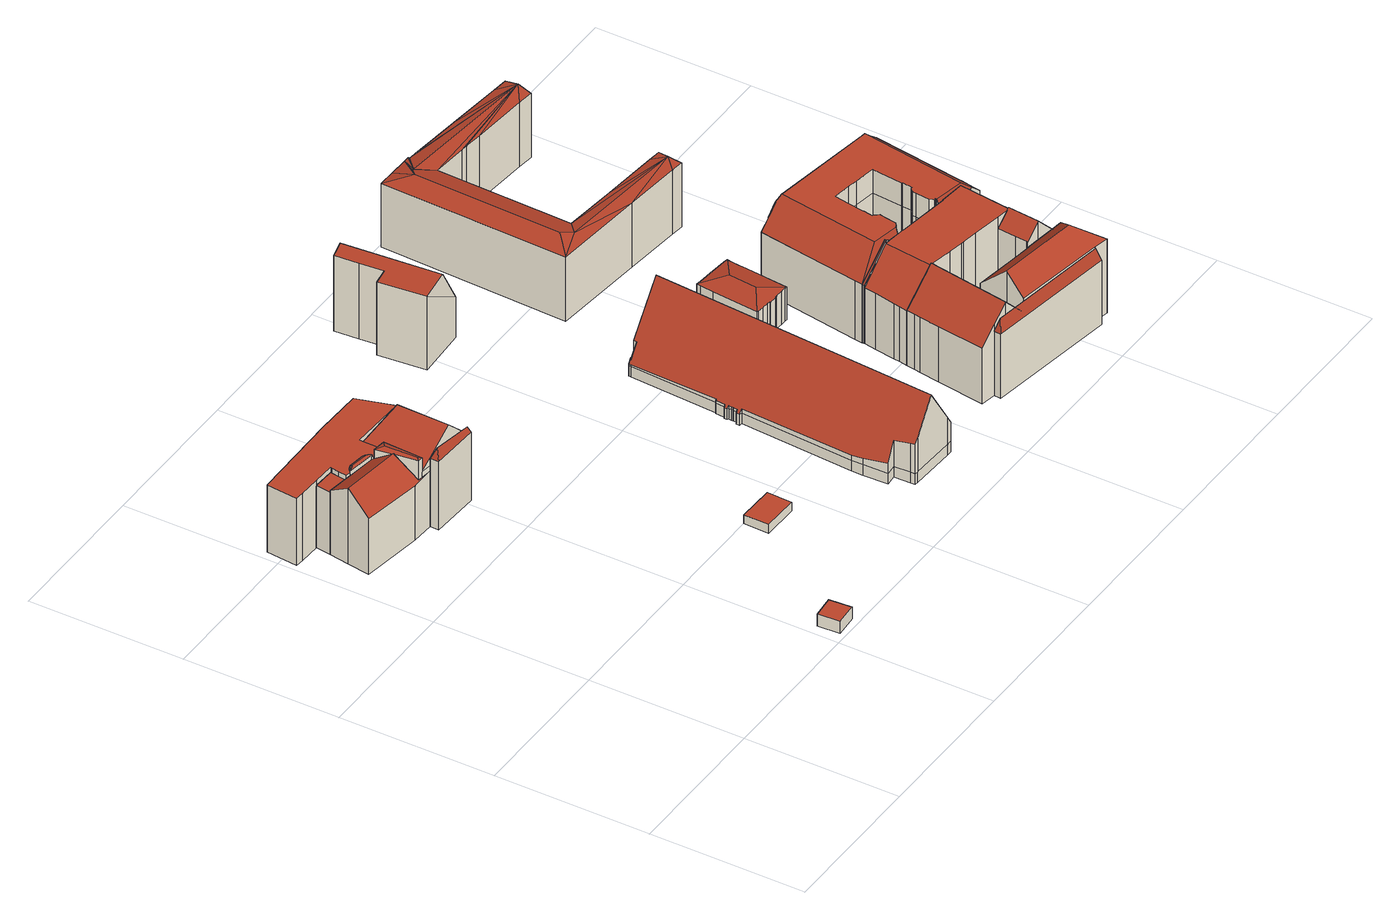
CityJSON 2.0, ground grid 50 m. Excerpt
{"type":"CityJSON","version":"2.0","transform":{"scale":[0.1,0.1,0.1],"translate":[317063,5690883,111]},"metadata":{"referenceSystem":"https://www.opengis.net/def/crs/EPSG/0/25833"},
"CityObjects":{
"building1":{"type":"Building","attributes":{"Dachtyp_tdc":"tdcPolyFlatRoof","Gemeindeschluessel":14713000,"Dachneigung":0,"QualitaetDacherkennung":80,"Geometrietyp2DReferenz":"3000","function":"31001_9998","roofType":"1000","measuredHeight":4.17},"geometry":[{"type":"MultiSurface","lod":"2","boundaries":[[[0,1,2,3]],[[1,4,5,2]],[[4,6,7,5]],[[6,0,3,7]],[[6,4,1,0]],[[3,2,5,7]]],"semantics":{"surfaces":[{"type":"WallSurface"},{"type":"RoofSurface"},{"type":"GroundSurface"}],"values":[0,0,0,0,1,2]}}]},
"building2":{"type":"Building","attributes":{"name":"Sprin-D","Gemeindeschluessel":14713000,"Geometrietyp2DReferenz":"3000","function":"31001_3010","roofType":"9999"},"children":["building2-1","building2-2","building2-3","building2-4","building2-5","building2-6"]},
"building2-1":{"type":"BuildingPart","attributes":{"Dachtyp_tdc":"tdcFreeFormRoof","Dachneigung":69.11,"QualitaetDacherkennung":10,"Geometrietyp2DReferenz":"3000","roofType":"5000","measuredHeight":27.16},"parents":["building2"],"geometry":[{"type":"MultiSurface","lod":"2","boundaries":[[[8,9,10,11,12,13]],[[9,14,15,10]],[[14,16,17,18,15]],[[19,16,14]],[[20,19,14,9]],[[20,9,8]],[[19,20,8,21,16]],[[11,10,15,18]],[[13,21,8]],[[12,11,18,17]],[[13,12,17,16,21]]],"semantics":{"surfaces":[{"type":"WallSurface"},{"type":"RoofSurface"},{"type":"GroundSurface"},{"type":"ClosureSurface"}],"values":[0,0,0,1,1,1,1,2,0,3,3]}}]},
"building2-2":{"type":"BuildingPart","attributes":{"Dachtyp_tdc":"tdcFreeFormRoof","Dachneigung":27.42,"QualitaetDacherkennung":13,"Geometrietyp2DReferenz":"3000","roofType":"5000","measuredHeight":24.24},"parents":["building2"],"geometry":[{"type":"MultiSurface","lod":"2","boundaries":[[[22,23,24,25,26]],[[23,27,28,24]],[[27,29,30,28]],[[29,31,32,30]],[[31,33,34,32]],[[33,35,36,34]],[[35,37,38,39,36]],[[40,37,35]],[[41,40,35,33]],[[42,41,33,31]],[[43,42,31,29]],[[44,43,29,27]],[[45,44,27,23]],[[45,23,22]],[[40,41,42,43,44,45,22,37]],[[25,24,28,30,32,34,36,39]],[[26,38,37,22]],[[26,25,39,38]]],"semantics":{"surfaces":[{"type":"WallSurface"},{"type":"RoofSurface"},{"type":"GroundSurface"},{"type":"ClosureSurface"}],"values":[0,0,0,0,0,0,0,1,1,1,1,1,1,1,1,2,0,3]}}]},
"building2-3":{"type":"BuildingPart","attributes":{"Dachtyp_tdc":"tdcHipAndGableRoof","Dachneigung":38.67,"QualitaetDacherkennung":44,"Geometrietyp2DReferenz":"3000","roofType":"5000","measuredHeight":30.46},"parents":["building2"],"geometry":[{"type":"MultiSurface","lod":"2","boundaries":[[[46,47,48,49]],[[47,50,51,48]],[[50,12,11,51]],[[52,53,54]],[[53,55,56,57,58,54]],[[13,52,54,58,21]],[[50,52,13,12]],[[17,16,57,56]],[[46,55,53,47]],[[47,53,52,50]],[[49,48,51,11,18,59]],[[18,11,12,17,60]],[[61,60,17,56]],[[61,59,18,60]],[[49,59,61,56,46]],[[21,58,57,16]],[[12,13,21,16,17]],[[55,46,56]]],"semantics":{"surfaces":[{"type":"WallSurface"},{"type":"RoofSurface"},{"type":"GroundSurface"},{"type":"ClosureSurface"}],"values":[0,0,0,1,1,1,0,0,0,0,2,3,0,3,3,0,3,3]}}]},
"building2-4":{"type":"BuildingPart","attributes":{"Dachtyp_tdc":"tdcFreeFormRoof","Dachneigung":18.08,"QualitaetDacherkennung":16,"Geometrietyp2DReferenz":"3000","roofType":"5000","measuredHeight":26.61},"parents":["building2"],"geometry":[{"type":"MultiSurface","lod":"2","boundaries":[[[62,63,55,46,49,64,65]],[[66,67,68]],[[69,66,68,63]],[[69,63,62]],[[66,69,62,70,71,72,67]],[[64,49,59,73,74]],[[56,55,63,68]],[[56,61,59,49,46]],[[56,46,55]],[[75,61,56,68,67]],[[75,73,59,61]],[[72,75,67]],[[65,70,62]],[[64,74,71,70,65]],[[74,73,75,72,71]]],"semantics":{"surfaces":[{"type":"WallSurface"},{"type":"RoofSurface"},{"type":"GroundSurface"},{"type":"ClosureSurface"}],"values":[0,1,1,1,1,2,0,3,3,0,3,0,0,3,3]}}]},
"building2-5":{"type":"BuildingPart","attributes":{"Dachtyp_tdc":"tdcPolyFlatRoof","Dachneigung":0,"QualitaetDacherkennung":39,"Geometrietyp2DReferenz":"3000","roofType":"1000","measuredHeight":21.65},"parents":["building2"],"geometry":[{"type":"MultiSurface","lod":"2","boundaries":[[[76,77,78,79]],[[77,80,81,78]],[[80,82,83,81]],[[80,77,76,82]],[[83,79,78,81]],[[79,83,82,76]]],"semantics":{"surfaces":[{"type":"WallSurface"},{"type":"RoofSurface"},{"type":"GroundSurface"},{"type":"ClosureSurface"}],"values":[0,0,0,1,2,3]}}]},
"building2-6":{"type":"BuildingPart","attributes":{"Dachtyp_tdc":"tdcGableRoof","Dachneigung":43.77,"QualitaetDacherkennung":35,"Geometrietyp2DReferenz":"3000","roofType":"3100","measuredHeight":26.28},"parents":["building2"],"geometry":[{"type":"MultiSurface","lod":"2","boundaries":[[[38,65,64,39]],[[60,84,85,18]],[[84,86,87,85]],[[86,88,89,87]],[[88,90,76,79,89]],[[91,26,25,83,82]],[[88,86,84,60,61,75,72,92]],[[92,70,65,38,26,91,90,88]],[[25,39,64,74,73,59,18,85,87,89,79,83]],[[39,25,26,38]],[[71,70,92]],[[74,64,65,70,71]],[[72,71,92]],[[74,71,72,75,73]],[[59,73,75,61]],[[18,59,61,60]],[[82,76,90,91]],[[82,83,79,76]]],"semantics":{"surfaces":[{"type":"WallSurface"},{"type":"RoofSurface"},{"type":"GroundSurface"},{"type":"ClosureSurface"}],"values":[0,0,0,0,0,0,1,1,2,3,0,3,0,3,3,3,0,3]}}]},
"building3":{"type":"Building","attributes":{"name":"Barthels Hof","Gemeindeschluessel":14713000,"Dachorientierung":0,"MittlereTraufHoehe":136.49,"ObjektHoehe":23.42,"BodenHoehe":113.07,"Geometrietyp2DReferenz":"3000","BezugspunktDach":"2000","AbsoluteHoehe":136.49,"Dachflaeche":621.56,"function":"31001_2052","measuredHeight":23.42,"storeysAboveGround":8},"geometry":[{"type":"MultiSurface","lod":"2","boundaries":[[[93,94,95,96,97,98,99,100,101,102,103,104,105,106,107,108,109,110,111,112]],[[103,102,113,114]],[[102,101,115,113]],[[101,100,116,115]],[[100,99,117,116]],[[99,98,118,117]],[[98,97,119,118]],[[97,96,120,119]],[[96,95,121,120]],[[95,94,122,121]],[[94,93,123,122]],[[93,112,124,123]],[[112,111,125,124]],[[111,110,126,125]],[[110,109,127,126]],[[109,108,128,127]],[[108,107,129,128]],[[107,106,130,129]],[[106,105,131,130]],[[105,104,132,131]],[[104,103,114,132]],[[124,125,126,127,128,129,130,131,132,114,113,115,116,117,118,119,120,121,122,123]]],"semantics":{"surfaces":[{"type":"RoofSurface"},{"type":"WallSurface"},{"type":"GroundSurface"}],"values":[0,1,1,1,1,1,1,1,1,1,1,1,1,1,1,1,1,1,1,1,1,2]}}]},
"building4":{"type":"Building","attributes":{"Gemeindeschluessel":14713000,"Dachorientierung":0,"MittlereTraufHoehe":116.12,"ObjektHoehe":3,"BodenHoehe":113.12,"Geometrietyp2DReferenz":"3000","BezugspunktDach":"2000","AbsoluteHoehe":116.12,"Dachflaeche":95.61,"function":"31001_9998","measuredHeight":3,"storeysAboveGround":1},"geometry":[{"type":"MultiSurface","lod":"2","boundaries":[[[133,134,135,136]],[[136,135,137,138]],[[135,134,139,137]],[[134,133,140,139]],[[133,136,138,140]],[[138,137,139,140]]],"semantics":{"surfaces":[{"type":"RoofSurface"},{"type":"WallSurface"},{"type":"GroundSurface"}],"values":[0,1,1,1,1,2]}}]},
"building5":{"type":"Building","attributes":{"name":"Altes Rathaus","Dachtyp_tdc":"tdcFreeFormRoof","Gemeindeschluessel":14713000,"Dachneigung":58.37,"QualitaetDacherkennung":41,"Geometrietyp2DReferenz":"3000","function":"31001_3034","roofType":"5000","measuredHeight":26.31},"geometry":[{"type":"MultiSurface","lod":"2","boundaries":[[[141,142,143,144]],[[144,143,145,146]],[[146,145,147,148]],[[148,147,149,150]],[[150,149,151,152]],[[152,151,153,154]],[[154,153,155,156]],[[156,155,157]],[[158,159,160,161]],[[162,159,158]],[[161,160,163,164]],[[164,163,165,166]],[[166,165,167,168]],[[168,167,169,170]],[[170,169,171]],[[172,173,174]],[[174,173,175,176]],[[176,175,177,178]],[[178,177,179,180]],[[180,179,181,182]],[[182,181,183,184]],[[184,183,185,186]],[[186,185,187,188]],[[188,187,189,190]],[[191,192,193,194,195,196,197,198,199,200,201,202,203,204,205,206,207,208,209,210,211,212,213,214,215,216,217,218,219,220,221,222,223,224,225,226,227,228,229,230,231,232,233,234,235,236]],[[237,238,192,191]],[[238,239,193,192]],[[239,240,194,193]],[[240,241,195,194]],[[241,242,196,195]],[[242,243,197,196]],[[243,244,198,197]],[[244,245,199,198]],[[245,246,200,199]],[[246,247,201,200]],[[247,248,202,201]],[[248,249,203,202]],[[249,250,204,203]],[[250,251,205,204]],[[251,252,206,205]],[[252,253,207,206]],[[253,254,208,207]],[[254,255,209,208]],[[255,141,210,209]],[[141,144,211,210]],[[144,146,212,211]],[[146,148,213,212]],[[148,150,214,213]],[[150,152,215,214]],[[152,154,216,215]],[[154,156,217,216]],[[156,157,218,217]],[[157,162,219,218]],[[162,158,220,219]],[[158,161,221,220]],[[161,164,222,221]],[[164,166,223,222]],[[166,168,224,223]],[[168,170,225,224]],[[170,171,226,225]],[[171,172,227,226]],[[172,174,228,227]],[[174,176,229,228]],[[176,178,230,229]],[[178,180,231,230]],[[180,182,232,231]],[[182,184,233,232]],[[184,186,234,233]],[[186,188,235,234]],[[188,190,236,235]],[[190,237,191,236]],[[256,189,187,185,183,181,179,177,175,173,172,171,169,167,165,163,160,159,162,157,155,153,151,149,147,145,143,142,257]],[[258,259,260,261,262,263,264,265,266,267,268,269,270,271,272,273,256,257,274,275,276]],[[253,276,275,254]],[[252,258,276,253]],[[254,275,274,255]],[[255,274,257,142,141]],[[237,273,272,238]],[[190,189,256,273,237]],[[238,272,271,239]],[[239,271,270,240]],[[240,270,269,241]],[[241,269,268,242]],[[242,268,267,243]],[[243,267,266,244]],[[244,266,265,245]],[[245,265,264,246]],[[246,264,263,247]],[[247,263,262,248]],[[248,262,261,249]],[[249,261,260,250]],[[250,260,259,251]],[[251,259,258,252]]],"semantics":{"surfaces":[{"type":"WallSurface"},{"type":"GroundSurface"},{"type":"RoofSurface"}],"values":[0,0,0,0,0,0,0,0,0,0,0,0,0,0,0,0,0,0,0,0,0,0,0,0,1,0,0,0,0,0,0,0,0,0,0,0,0,0,0,0,0,0,0,0,0,0,0,0,0,0,0,0,0,0,0,0,0,0,0,0,0,0,0,0,0,0,0,0,0,0,0,2,2,0,0,0,0,0,0,0,0,0,0,0,0,0,0,0,0,0,0,0,0]}}]},
"building6":{"type":"Building","attributes":{"Dachtyp_tdc":"tdcFreeFormRoof","Gemeindeschluessel":14713000,"Dachneigung":60.55,"QualitaetDacherkennung":30,"Geometrietyp2DReferenz":"3000","function":"31001_9998","roofType":"5000","measuredHeight":27.29},"geometry":[{"type":"MultiSurface","lod":"2","boundaries":[[[277,278,279]],[[280,281,282,283,284,285,286]],[[287,288,281,280]],[[288,289,282,281]],[[289,290,283,282]],[[290,291,284,283]],[[291,278,285,284]],[[278,277,286,285]],[[277,287,280,286]],[[292,287,277,279]],[[290,289,288,292,279,278,291]],[[288,287,292]]],"semantics":{"surfaces":[{"type":"WallSurface"},{"type":"GroundSurface"},{"type":"RoofSurface"}],"values":[0,1,0,0,0,0,0,0,0,2,2,0]}}]},
"building7":{"type":"Building","attributes":{"name":"Alte Handelsbörse","Dachtyp_tdc":"tdcHipRoof","Gemeindeschluessel":14713000,"Dachneigung":10,"QualitaetDacherkennung":76,"Geometrietyp2DReferenz":"3000","function":"31001_3034","roofType":"3200","measuredHeight":12.57},"geometry":[{"type":"MultiSurface","lod":"2","boundaries":[[[293,294,295,296]],[[294,297,298,295]],[[297,299,300,298]],[[299,301,302,300]],[[301,303,304,302]],[[303,305,306,304]],[[305,307,308,306]],[[307,309,310,308]],[[309,311,312,310]],[[311,313,314,312]],[[313,315,316,314]],[[309,307,305,303,301,317]],[[294,293,318,319,320,321,322,323,324,325,326,327,328]],[[301,299,297,294,328,317]],[[327,315,313,311,309,317,328]],[[316,329,330,331,332,333,334,335,336,337,338,296,295,298,300,302,304,306,308,310,312,314]],[[315,327,329,316]],[[327,326,330,329]],[[326,325,331,330]],[[325,324,332,331]],[[324,323,333,332]],[[323,322,334,333]],[[322,321,335,334]],[[321,320,336,335]],[[320,319,337,336]],[[319,318,338,337]],[[318,293,296,338]]],"semantics":{"surfaces":[{"type":"WallSurface"},{"type":"RoofSurface"},{"type":"GroundSurface"}],"values":[0,0,0,0,0,0,0,0,0,0,0,1,1,1,1,2,0,0,0,0,0,0,0,0,0,0,0]}}]},
"building8":{"type":"Building","attributes":{"Gemeindeschluessel":14713000,"Geometrietyp2DReferenz":"3000","function":"31001_2000","roofType":"9999"},"children":["building8-1","building8-2","building8-3","building8-4","building8-5","building8-6"]},
"building8-1":{"type":"BuildingPart","attributes":{"Dachtyp_tdc":"tdcCutGableRoof","Dachneigung":0.237,"QualitaetDacherkennung":40,"Geometrietyp2DReferenz":"3000","roofType":"9999","measuredHeight":29.1},"parents":["building8"],"geometry":[{"type":"MultiSurface","lod":"2","boundaries":[[[339,340,341,342]],[[340,343,344,341]],[[343,345,346,347,344]],[[348,349,350,351]],[[349,352,353,350]],[[352,354,355,353]],[[354,356,357,355]],[[358,359,360,361,362]],[[359,363,364,360]],[[363,365,366,364]],[[365,367,368,366]],[[367,369,370,368]],[[369,371,372,370]],[[371,373,374,372]],[[375,376,377]],[[375,339,342,376]],[[378,373,371,369]],[[379,356,354,352,349,348,380]],[[369,367,365,363,359,358,381,382,379,380,383,384,345,343,340,339,375,385,386,378]],[[342,341,344,347,387,388,351,350,353,355,357,389,390,361,360,364,366,368,370,372,374,391,392,376]],[[384,346,345]],[[388,387,383,380]],[[387,347,346,384,383]],[[388,380,348,351]],[[389,357,356,379]],[[358,362,381]],[[362,361,390,382,381]],[[382,390,389,379]],[[391,374,373,378]],[[377,385,375]],[[376,392,386,385,377]],[[392,391,378,386]]],"semantics":{"surfaces":[{"type":"WallSurface"},{"type":"RoofSurface"},{"type":"GroundSurface"},{"type":"ClosureSurface"}],"values":[0,0,0,0,0,0,0,0,0,0,0,0,0,0,0,0,1,1,1,2,0,3,3,3,3,0,3,3,3,0,3,3]}}]},
"building8-2":{"type":"BuildingPart","attributes":{"Dachtyp_tdc":"tdcGableRoof","Dachneigung":45.24,"QualitaetDacherkennung":24,"Geometrietyp2DReferenz":"3000","roofType":"3100","measuredHeight":30.03},"parents":["building8"],"geometry":[{"type":"MultiSurface","lod":"2","boundaries":[[[393,394,395,396]],[[394,397,398,395]],[[397,362,361,398]],[[399,400,401,357,356]],[[400,393,396,401]],[[402,381,362,397,394]],[[394,393,400,399,402]],[[396,395,398,361,390,389,357,401]],[[382,381,402]],[[390,361,362,381,382]],[[399,356,379,382,402]],[[356,357,389,379]],[[379,389,390,382]]],"semantics":{"surfaces":[{"type":"WallSurface"},{"type":"RoofSurface"},{"type":"GroundSurface"},{"type":"ClosureSurface"}],"values":[0,0,0,0,0,1,1,2,0,3,0,3,3]}}]},
"building8-3":{"type":"BuildingPart","attributes":{"Dachtyp_tdc":"tdcHipAndGableRoof","Dachneigung":43.94,"QualitaetDacherkennung":39,"Geometrietyp2DReferenz":"3000","roofType":"5000","measuredHeight":32.77},"parents":["building8"],"geometry":[{"type":"MultiSurface","lod":"2","boundaries":[[[403,404,405,406,407]],[[404,408,409,405]],[[408,410,411,409]],[[410,412,413,411]],[[414,415,416,417,418]],[[415,419,420,416]],[[419,421,422,423,420]],[[419,415,414,424]],[[414,425,426,412,410,408,404,403,427,424]],[[427,428,421,419,424]],[[429,406,405,409,411,413,430,417,416,420,423,431]],[[403,407,432,427]],[[407,406,429,432]],[[414,418,425]],[[418,417,430,426,425]],[[426,430,413,412]],[[433,422,421,428]],[[433,434,431,423,422]],[[432,434,433,428,427]],[[431,434,432,429]]],"semantics":{"surfaces":[{"type":"WallSurface"},{"type":"RoofSurface"},{"type":"GroundSurface"},{"type":"ClosureSurface"}],"values":[0,0,0,0,0,0,0,1,1,1,2,0,3,0,3,3,0,3,0,3]}}]},
"building8-4":{"type":"BuildingPart","attributes":{"Dachtyp_tdc":"tdcGableRoof","Dachneigung":47.12,"QualitaetDacherkennung":63,"Geometrietyp2DReferenz":"3000","roofType":"3100","measuredHeight":29.77},"parents":["building8"],"geometry":[{"type":"MultiSurface","lod":"2","boundaries":[[[435,377,376,436]],[[437,438,439,374,373]],[[438,418,417,439]],[[440,441,442,413,412]],[[441,435,436,442]],[[443,425,418,438,437,444]],[[444,385,377,435,441,440,443]],[[436,376,392,391,374,439,417,430,413,442]],[[386,385,444]],[[392,376,377,385,386]],[[437,373,378,386,444]],[[373,374,391,378]],[[392,386,378,391]],[[426,425,443]],[[430,417,418,425,426]],[[440,412,426,443]],[[412,413,430,426]]],"semantics":{"surfaces":[{"type":"WallSurface"},{"type":"RoofSurface"},{"type":"GroundSurface"},{"type":"ClosureSurface"}],"values":[0,0,0,0,0,1,1,2,0,3,0,3,3,0,3,0,3]}}]},
"building8-5":{"type":"BuildingPart","attributes":{"Dachtyp_tdc":"tdcGableRoof","Dachneigung":45.82,"QualitaetDacherkennung":30,"Geometrietyp2DReferenz":"3000","roofType":"3100","measuredHeight":29.69},"parents":["building8"],"geometry":[{"type":"MultiSurface","lod":"2","boundaries":[[[445,446,447,448]],[[446,449,450,447]],[[449,451,452,450]],[[451,453,348,351,452]],[[346,407,406,347]],[[454,455,456]],[[454,445,448,455]],[[457,458,434,432,407,346,384,459]],[[459,453,451,449,446,445,454,457]],[[448,447,450,452,351,388,387,347,406,429,431,460,455]],[[383,380,348,453,459]],[[387,388,380,383]],[[388,351,348,380]],[[384,383,459]],[[387,383,384,346,347]],[[429,406,407,432]],[[431,429,432,434]],[[461,458,457]],[[460,431,434,458,461]],[[454,456,461,457]],[[456,455,460,461]]],"semantics":{"surfaces":[{"type":"WallSurface"},{"type":"RoofSurface"},{"type":"GroundSurface"},{"type":"ClosureSurface"}],"values":[0,0,0,0,0,0,0,1,1,2,0,3,3,0,3,3,3,0,3,0,3]}}]},
"building8-6":{"type":"BuildingPart","attributes":{"Dachtyp_tdc":"tdcFreeFormRoof","Dachneigung":75,"QualitaetDacherkennung":16,"Geometrietyp2DReferenz":"3000","roofType":"5000","measuredHeight":26.73},"parents":["building8"],"geometry":[{"type":"MultiSurface","lod":"2","boundaries":[[[462,463,464,465]],[[463,456,455,464]],[[422,462,465,423]],[[456,463,466]],[[463,462,467,466]],[[462,422,467]],[[422,433,458,461,456,466,467]],[[465,464,455,460,431,423]],[[433,434,458]],[[434,431,460,461,458]],[[461,460,455,456]],[[423,431,434,433,422]]],"semantics":{"surfaces":[{"type":"WallSurface"},{"type":"RoofSurface"},{"type":"GroundSurface"},{"type":"ClosureSurface"}],"values":[0,0,0,1,1,1,1,2,0,3,3,3]}}]},
"building9":{"type":"Building","attributes":{"Dachtyp_tdc":"tdcFreeFormRoof","Gemeindeschluessel":14713000,"Dachneigung":14.19,"QualitaetDacherkennung":55,"Geometrietyp2DReferenz":"3000","function":"31001_9998","roofType":"5000","measuredHeight":23.94},"geometry":[{"type":"MultiSurface","lod":"2","boundaries":[[[468,469,470]],[[471,469,468]],[[472,469,471]],[[473,469,472]],[[469,473,474]],[[474,473,475]],[[476,474,475]],[[476,477,474]],[[476,478,477]],[[479,478,476]],[[478,479,480]],[[481,478,480,482]],[[483,484,485]],[[483,486,484]],[[487,486,483]],[[487,482,486]],[[482,487,481]],[[483,485,488]],[[489,483,488]],[[490,483,489]],[[491,483,490]],[[483,491,487]],[[477,478,481,487,491,492]],[[493,469,494]],[[495,496,497,498,499,500,501,502,503,504,505,506,507,508,509,510,511,512,513,514,515,516,517,518]],[[491,490,496,495]],[[490,489,497,496]],[[489,488,498,497]],[[488,485,499,498]],[[485,484,500,499]],[[484,486,501,500]],[[486,482,502,501]],[[482,480,503,502]],[[480,479,504,503]],[[479,476,505,504]],[[476,475,506,505]],[[475,473,507,506]],[[473,472,508,507]],[[472,471,509,508]],[[471,468,510,509]],[[468,470,511,510]],[[470,493,512,511]],[[493,494,513,512]],[[494,519,514,513]],[[519,520,515,514]],[[520,521,516,515]],[[521,522,517,516]],[[522,492,518,517]],[[492,491,495,518]],[[469,519,494]],[[469,520,519]],[[469,521,520]],[[469,522,521]],[[469,492,522]],[[474,492,469]],[[492,474,477]],[[470,469,493]]],"semantics":{"surfaces":[{"type":"RoofSurface"},{"type":"WallSurface"},{"type":"GroundSurface"}],"values":[0,0,0,0,0,0,0,0,0,0,0,0,0,0,0,0,0,0,0,0,0,0,0,1,2,1,1,1,1,1,1,1,1,1,1,1,1,1,1,1,1,1,1,1,1,1,1,1,1,0,0,0,0,0,0,0,0]}}]},
"building10":{"type":"Building","attributes":{"name":"Steigenberger Grandhotel,Handelshof","Dachtyp_tdc":"tdcFreeFormRoof","Gemeindeschluessel":14713000,"Dachneigung":1.26,"QualitaetDacherkennung":27,"Geometrietyp2DReferenz":"3000","function":"31001_2071","roofType":"5000","measuredHeight":29.02},"geometry":[{"type":"MultiSurface","lod":"2","boundaries":[[[523,524,525,526]],[[524,527,528,525]],[[527,529,530,528]],[[531,532,533,534]],[[532,535,536,533]],[[535,537,538,536]],[[537,539,540,538]],[[539,541,542,540]],[[541,543,544,542]],[[543,545,546,544]],[[545,547,548,546]],[[547,393,549,548]],[[393,550,551,549]],[[550,552,553,551]],[[552,554,555,553]],[[554,556,557,555]],[[556,558,559,557]],[[558,560,561,559]],[[560,562,563,561]],[[562,564,565,563]],[[564,566,567,565]],[[566,523,526,567]],[[529,568,569,530]],[[570,571,572,573,574,575,576,577,578]],[[579,580,581,582,393]],[[574,573,583,584]],[[585,586,587,588,550,393,582,589]],[[590,591,592,593,594,595,596,597,598,585,589,599]],[[600,601,602,603,604,605,606,607,608,609,610,611,612,613,614,615,616,583,573,572,617,599,589,582,581,618,619,620,621,622,623,624]],[[531,624,623,532]],[[625,600,624,531]],[[532,623,622,535]],[[535,622,621,537]],[[537,621,620,539]],[[539,620,619,541]],[[541,619,618,543]],[[543,618,581,580,545]],[[568,617,572,571,626]],[[529,590,599,617,568]],[[627,616,615,628]],[[629,584,583,616,627]],[[628,615,614,630]],[[630,614,613,631]],[[631,613,612,632]],[[632,612,611,633]],[[633,611,610,634]],[[634,610,609,635]],[[635,609,608,636]],[[636,608,607,637]],[[637,607,606,638]],[[638,606,605,639]],[[639,605,604,640]],[[640,604,603,641]],[[641,603,602,642]],[[642,602,601,643]],[[643,601,600,625]],[[558,598,597,560]],[[556,586,585,598,558]],[[560,597,596,562]],[[562,596,595,564]],[[564,595,594,566]],[[566,594,593,523]],[[523,593,592,524]],[[524,592,591,527]],[[527,591,590,529]],[[550,588,552]],[[552,588,587,554]],[[554,587,586,556]],[[644,575,574,584,629]],[[545,580,579,547]],[[547,579,393]],[[645,577,576,646]],[[647,578,577,645]],[[646,576,575,644]],[[626,571,570,648]],[[648,570,578,647]],[[569,649,650,651,652,653,654,655,656,657,658,659,660,661,662,663,664,665,666,667,668,669,670,671,672,534,533,536,538,540,542,544,546,548,549,551,553,555,557,559,561,563,565,567,526,525,528,530]],[[568,626,649,569]],[[626,648,650,649]],[[648,647,651,650]],[[647,645,652,651]],[[645,646,653,652]],[[646,644,654,653]],[[644,629,655,654]],[[629,627,656,655]],[[627,628,657,656]],[[628,630,658,657]],[[630,631,659,658]],[[631,632,660,659]],[[632,633,661,660]],[[633,634,662,661]],[[634,635,663,662]],[[635,636,664,663]],[[636,637,665,664]],[[637,638,666,665]],[[638,639,667,666]],[[639,640,668,667]],[[640,641,669,668]],[[641,642,670,669]],[[642,643,671,670]],[[643,625,672,671]],[[625,531,534,672]]],"semantics":{"surfaces":[{"type":"WallSurface"},{"type":"RoofSurface"},{"type":"GroundSurface"}],"values":[0,0,0,0,0,0,0,0,0,0,0,0,0,0,0,0,0,0,0,0,0,0,0,1,1,1,1,1,1,0,0,0,0,0,0,0,0,0,0,0,0,0,0,0,0,0,0,0,0,0,0,0,0,0,0,0,0,0,0,0,0,0,0,0,0,0,0,0,0,0,0,0,0,0,0,0,2,0,0,0,0,0,0,0,0,0,0,0,0,0,0,0,0,0,0,0,0,0,0,0,0,0]}}]}
},
"vertices":[
[520,6,67],[515,77,67],[515,77,25],[520,6,25],[586,84,67],[586,84,25],[592,11,67],[592,11,25],
[504,1199,259],[504,1184,259],[504,1184,22],[504,1199,22],[504,1199,235],[504,1199,250],[344,1192,259],[344,1192,22],[345,1219,259],[345,1219,235],[345,1219,22],[357,1205,294],[496,1193,280],[495,1201,259],
[180,1377,260],[191,1387,260],[191,1387,22],[180,1377,22],[180,1377,246],[204,1391,260],[204,1391,22],[257,1384,260],[257,1384,22],[265,1380,260],[265,1380,22],[271,1374,260],[271,1374,22],[274,1367,260],[274,1367,22],[275,1364,260],[275,1364,246],[275,1364,22],[272,1366,261],[266,1371,263],[260,1374,264],[255,1375,264],[205,1382,264],[194,1381,263],
[316,1352,235],[318,1430,235],[318,1430,22],[316,1352,22],[504,1424,235],[504,1424,22],[504,1424,254],[318,1430,238],[429,1377,327],[316,1352,237],[311,1224,235],[345,1219,262],[426,1209,327],[311,1224,22],[345,1219,216],[311,1224,216],
[275,1358,282],[316,1352,282],[275,1358,22],[275,1358,250],[302,1234,285],[294,1226,282],[311,1224,282],[297,1337,288],[283,1304,282],[283,1300,282],[284,1297,282],[294,1226,22],[283,1300,22],[294,1226,216],
[95,1389,239],[102,1438,239],[102,1438,22],[95,1389,22],[172,1435,239],[172,1435,22],[164,1379,239],[164,1379,22],
[272,1223,211],[272,1223,22],[74,1253,215],[74,1253,22],[85,1326,285],[85,1326,22],[95,1389,245],[164,1379,246],[283,1300,285],
[164,1380,255],[181,1377,255],[209,1391,255],[258,1384,255],[275,1359,255],[318,1353,255],[318,1395,255],[318,1421,255],[319,1425,255],[319,1430,255],[504,1424,255],[469,1543,255],[316,1547,255],[16,1544,255],[7,1443,255],[34,1441,255],[103,1438,255],[172,1435,255],[171,1429,255],[167,1406,255],[319,1430,21],[504,1424,21],[319,1425,21],[318,1421,21],[318,1395,21],[318,1353,21],[275,1359,21],[258,1384,21],[209,1391,21],[181,1377,21],[164,1380,21],[167,1406,21],[171,1429,21],[172,1435,21],[103,1438,21],[34,1441,21],[7,1443,21],[16,1544,21],[316,1547,21],[469,1543,21],
[804,410,51],[923,407,51],[925,488,51],[806,491,51],[925,488,21],[806,491,21],[923,407,21],[804,410,21],
[1216,181,53],[1216,181,172],[1206,182,156],[1206,182,53],[1205,197,153],[1205,197,53],[1203,250,143],[1203,250,53],[1169,247,88],[1169,247,53],[1166,326,74],[1166,326,53],[1166,362,70],[1166,362,53],[1189,731,67],[1189,731,53],[1180,732,53],[1187,744,53],[1187,744,62],[1188,755,62],[1188,755,53],[1181,744,53],[1188,758,62],[1188,758,53],[1188,762,62],[1188,762,53],[1189,772,62],[1189,772,53],[1189,773,62],[1189,773,53],[1184,774,53],[1184,784,53],[1189,785,61],[1189,785,53],[1191,815,61],[1191,815,53],[1194,816,65],[1194,816,53],[1209,1098,58],[1209,1098,53],[1209,1107,58],[1209,1107,53],[1219,1107,74],[1219,1107,53],[1219,1104,74],[1219,1104,53],[1244,1102,114],[1244,1102,53],[1245,1113,114],[1245,1113,53],[1426,1094,16],[1444,1092,16],[1442,1075,16],[1440,1042,16],[1418,777,16],[1418,770,16],[1415,741,16],[1415,737,16],[1413,736,16],[1407,650,16],[1397,489,16],[1399,488,16],[1397,464,16],[1395,464,16],[1388,357,16],[1382,234,16],[1380,190,16],[1379,174,16],[1364,174,16],[1216,181,16],[1206,182,16],[1205,197,16],[1203,250,16],[1169,247,16],[1166,326,16],[1166,362,16],[1189,731,16],[1180,732,16],[1181,744,16],[1187,744,16],[1188,755,16],[1188,758,16],[1188,762,16],[1189,772,16],[1189,773,16],[1184,774,16],[1184,784,16],[1189,785,16],[1191,815,16],[1194,816,16],[1209,1098,16],[1209,1107,16],[1219,1107,16],[1219,1104,16],[1244,1102,16],[1245,1113,16],[1426,1094,53],[1444,1092,53],[1442,1075,53],[1440,1042,53],[1418,777,53],[1418,770,53],[1415,741,53],[1415,737,53],[1413,736,53],[1407,650,53],[1397,489,53],[1399,488,53],[1397,464,53],[1395,464,53],[1388,357,53],[1382,234,53],[1380,190,53],[1379,174,53],[1364,174,53],[1346,1102,279],[1282,178,279],[1382,234,124],[1388,357,128],[1395,464,129],[1397,464,126],[1399,488,125],[1397,489,129],[1407,650,131],[1413,736,130],[1415,737,128],[1415,741,128],[1418,770,127],[1418,777,126],[1440,1042,121],[1442,1075,121],[1444,1092,120],[1426,1094,149],[1364,174,146],[1379,174,122],[1380,190,123],
[1090,1931,149],[969,1910,271],[1016,1918,280],[1118,1608,8],[954,1600,8],[938,1752,8],[982,1755,8],[975,1831,8],[969,1910,8],[1090,1931,8],[1118,1608,149],[954,1600,264],[938,1752,263],[982,1755,271],[975,1831,271],[1043,1604,280],
[1515,876,132],[1511,877,132],[1511,877,19],[1515,876,19],[1525,1027,132],[1525,1027,19],[1530,1070,132],[1530,1070,19],[1531,1083,132],[1531,1083,19],[1548,1081,132],[1548,1081,19],[1592,1077,132],[1592,1077,19],[1652,1071,133],[1652,1071,19],[1667,1069,133],[1667,1069,19],[1665,1052,133],[1665,1052,19],[1662,1026,133],[1662,1026,19],[1662,1018,133],[1662,1018,19],[1597,1019,145],[1537,874,132],[1559,872,132],[1567,871,132],[1567,868,132],[1590,866,132],[1590,869,132],[1600,868,132],[1622,866,133],[1641,865,133],[1647,864,133],[1588,927,145],[1647,864,19],[1641,865,19],[1622,866,19],[1600,868,19],[1590,869,19],[1590,866,19],[1567,868,19],[1567,871,19],[1559,872,19],[1537,874,19],
[1933,432,304],[1885,440,304],[1885,440,14],[1933,432,14],[1876,441,304],[1876,441,14],[1830,450,304],[1830,450,224],[1830,450,14],[1650,480,204],[1654,505,205],[1654,505,14],[1650,480,14],[1657,525,206],[1657,525,14],[1667,590,208],[1667,590,14],[1673,629,209],[1673,629,14],[1842,610,304],[1846,609,304],[1846,609,14],[1842,610,14],[1842,610,265],[2013,586,304],[2013,586,14],[2016,585,304],[2016,585,14],[2016,587,304],[2016,587,14],[2098,579,303],[2098,579,14],[2188,572,208],[2188,572,14],[2172,393,203],[2172,393,14],[2028,417,303],[2028,417,14],[2028,417,265],[2077,409,303],[1767,619,305],[1748,464,305],[1783,617,305],[1769,618,305],[1751,463,305],[1757,462,305],[2066,411,303],[2074,410,303],[1751,463,14],[1748,464,14],[1767,619,14],[1769,618,14],[2077,409,14],[2074,410,14],
[1673,638,216],[1770,624,314],[1770,624,14],[1673,638,14],[1843,613,265],[1843,613,14],[1673,629,217],[1672,630,216],[1672,630,14],[1769,618,314],
[1812,342,248],[1854,335,249],[1854,335,14],[1812,342,14],[1812,342,225],[1939,322,250],[1939,322,14],[2018,310,250],[2018,310,14],[2018,315,246],[2018,315,14],[2163,296,245],[2161,286,246],[2161,286,14],[2163,296,14],[2163,296,204],[2137,132,272],[2137,132,14],[2089,140,272],[2089,140,238],[2089,140,14],[2060,209,341],[2125,301,245],[2064,309,246],[1796,247,341],[1786,186,276],[1796,247,14],[2064,309,14],[1786,186,14],[1796,247,226],[1786,186,238],[1786,186,226],
[2022,358,265],[2022,358,14],[2172,393,204],[2166,335,204],[2166,335,14],[2018,315,265],[2019,318,265],[2019,318,14],[2064,309,311],[2074,410,311],
[1610,213,208],[1633,367,206],[1633,367,14],[1610,213,14],[1643,432,206],[1643,432,14],[1646,452,206],[1646,452,14],[1650,480,205],[1660,205,260],[1660,205,14],[1660,205,238],[1709,198,310],[1776,188,238],[1751,463,310],[1709,198,14],[1709,198,238],
[2085,117,238],[1657,182,238],[1657,182,14],[2085,117,14],[1670,192,281],[2075,130,281],
[1692,1964,230],[1920,1895,241],[1876,1945,230],[1519,1982,230],[1504,1984,230],[1494,1985,230],[1446,1943,242],[1495,1990,230],[1477,1990,230],[1441,1944,242],[1421,1925,246],[1413,1992,230],[1357,1994,230],[1407,1449,247],[1337,1388,230],[1860,1376,239],[1824,1339,230],[1864,1335,230],[1640,1358,230],[1435,1418,240],[1872,1414,230],[1831,1418,230],[1649,1436,230],[1475,1453,230],[1487,1891,230],[1925,1940,230],[1915,1850,230],[1475,1453,7],[1649,1436,7],[1831,1418,7],[1872,1414,7],[1864,1335,7],[1824,1339,7],[1640,1358,7],[1337,1388,7],[1357,1994,7],[1413,1992,7],[1477,1990,7],[1495,1990,7],[1494,1985,7],[1504,1984,7],[1519,1982,7],[1692,1964,7],[1876,1945,7],[1925,1940,7],[1915,1850,7],[1863,1856,7],[1679,1873,7],[1622,1879,7],[1600,1881,7],[1487,1891,7],[1863,1856,230],[1679,1873,230],[1622,1879,230],[1600,1881,230],
[1992,982,216],[2074,970,216],[2074,970,13],[1992,982,13],[2138,960,216],[2138,960,13],[2158,957,216],[2158,957,13],[1858,717,216],[1862,717,216],[1862,717,13],[1858,717,13],[1873,702,216],[1873,702,13],[1871,690,216],[1871,690,13],[1864,646,216],[1864,646,13],[1851,637,216],[1851,637,13],[1846,637,216],[1846,637,13],[1846,634,216],[1846,634,13],[1843,613,216],[1843,613,13],[1673,638,13],[1677,662,216],[1677,662,13],[1729,996,216],[1729,996,13],[1761,991,216],[1761,991,13],[1790,987,216],[1790,987,13],[1794,1013,216],[1794,1013,13],[1845,1005,216],[1845,1005,13],[1882,999,216],[1882,999,13],[1914,994,216],[1914,994,13],[1958,988,216],[1958,988,13],[2154,931,216],[2154,931,13],[2217,924,250],[2188,928,276],[2167,930,295],[2115,590,295],[2152,575,261],[2188,572,228],[2190,594,229],[2194,636,232],[2192,636,234],[1843,613,222],[1846,634,300],[1846,635,301],[1758,649,303],[2018,606,297],[2016,587,227],[1791,989,283],[1790,987,283],[1761,991,251],[1729,996,217],[1809,979,303],[2158,957,228],[2138,960,228],[2074,970,226],[1992,982,223],[1958,988,222],[1914,994,221],[1882,999,220],[1845,1005,219],[1794,1013,217],[2154,932,295],[1863,748,301],[1863,751,301],[1871,803,301],[1879,850,301],[1937,842,300],[1971,837,299],[2039,826,297],[2030,727,297],[2030,724,297],[2027,692,297],[2023,692,297],[2009,680,298],[2008,668,298],[2004,624,298],[2014,612,297],[2018,612,297],[2018,609,297],[2154,931,295],[1846,637,301],[1851,637,301],[1864,646,301],[1871,690,301],[1873,702,301],[1862,717,301],[1858,717,301],[1863,748,216],[2188,928,216],[2018,609,216],[2018,612,216],[2016,587,216],[2014,612,216],[2004,624,216],[2008,668,216],[2009,680,216],[2023,692,216],[2027,692,216],[2030,724,216],[2030,727,216],[2039,826,216],[1971,837,216],[1937,842,216],[1879,850,216],[1871,803,216],[1863,751,216],[2188,572,216],[2194,636,216],[2190,594,216],[2192,636,216],[2217,924,216],[2188,928,13],[2217,924,13],[2192,636,13],[2194,636,13],[2190,594,13],[2188,572,13],[2016,587,13],[2018,609,13],[2018,612,13],[2014,612,13],[2004,624,13],[2008,668,13],[2009,680,13],[2023,692,13],[2027,692,13],[2030,724,13],[2030,727,13],[2039,826,13],[1971,837,13],[1937,842,13],[1879,850,13],[1871,803,13],[1863,751,13],[1863,748,13]
]}
